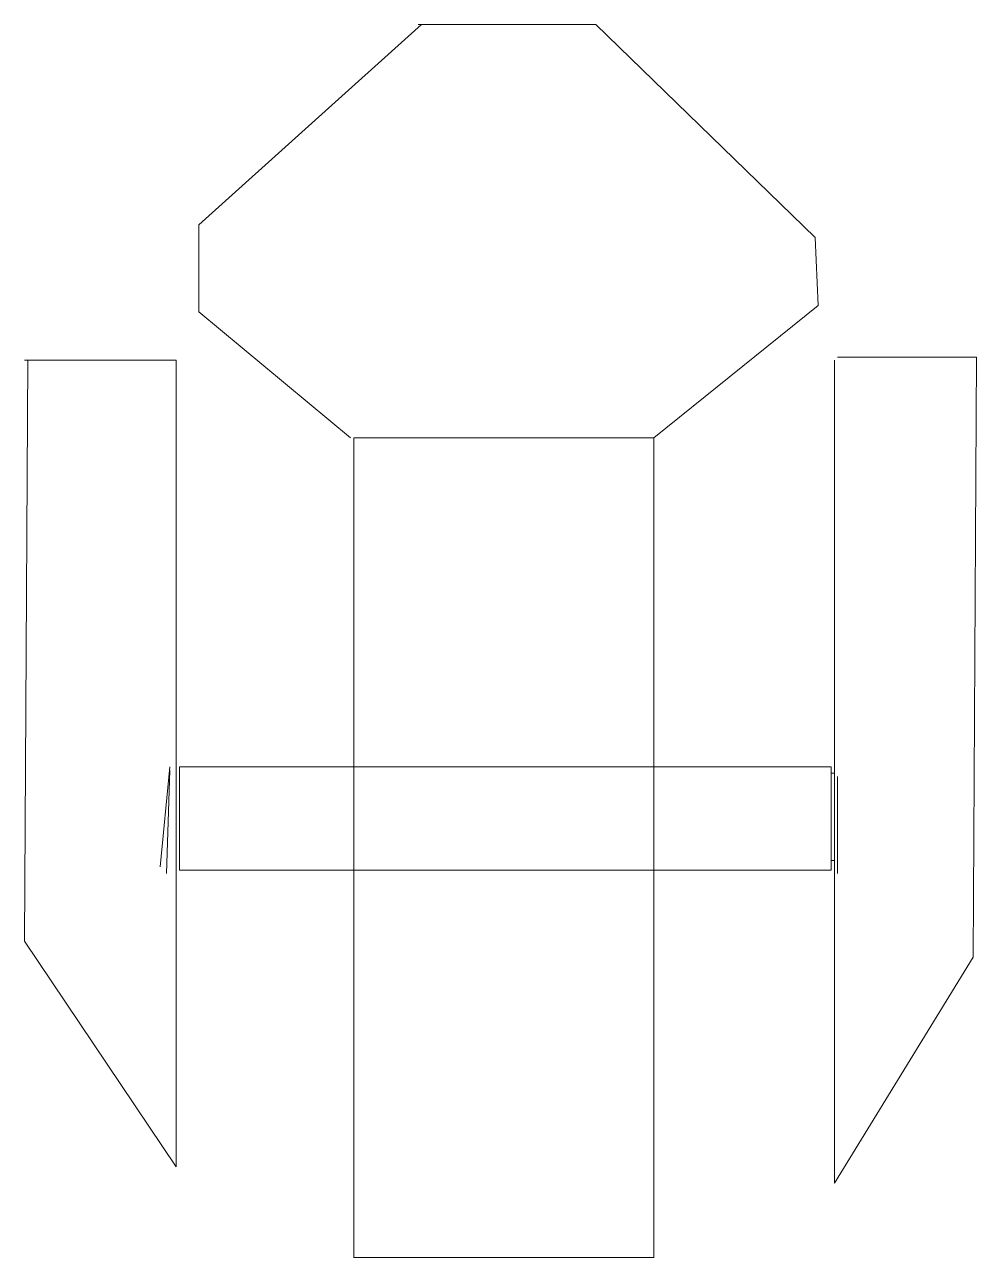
# Model space of a CAD drawing. Header units: metres. Extents: x -37 to 36.8, y -47.8 to 47.8.
import ezdxf

# ---------------------------------------------------------------- set-up
doc = ezdxf.new("R2010")
doc.units = ezdxf.units.M
doc.layers.get('0').update_dxf_attribs({"linetype": 'CONTINUOUS', "lineweight": 0})

msp = doc.modelspace()

# ---------------------------------------------------------------- linework, layer by layer
for p, q in [((-6.25, 47.75), (-23.5, 32.25)), ((-6.5, 47.75), (7.25, 47.75)), ((7.25, 47.75), (24.25, 31.25)), ((-23.5, 32.25), (-23.5, 25.5)), ((24.25, 31.25), (24.5, 26)), ((24.5, 26), (11.75, 15.75)), ((-23.5, 25.5), (-11.75, 15.75)), ((26, 22), (36.75, 22)), ((36.75, 22), (36.5, -24.5)), ((-37, 21.75), (-25.25, 21.75)), ((-37, -23.25), (-36.75, 21.75)), ((-25.25, 21.75), (-25.25, -40.75)), ((25.75, -42), (25.75, 21.75)), ((-11.5, 15.75), (11.75, 15.75)), ((-11.5, -47.75), (-11.5, 15.75)), ((11.75, 15.75), (11.75, -47.75)), ((-26.5, -17.5), (-25.75, -9.75)), ((-25.75, -10), (-26, -18)), ((-25, -9.75), (25.5, -9.75)), ((-25, -17.75), (-25, -9.75)), ((25.5, -9.75), (25.5, -17.75)), ((25.5, -10.25), (25.75, -10.25)), ((25.5, -17), (25.5, -10.25)), ((25.75, -10.25), (25.75, -17)), ((26, -18), (26, -10.5)), ((25.75, -17), (25.5, -17)), ((25.5, -17.75), (-25, -17.75)), ((-25.25, -40.75), (-37, -23.25)), ((36.5, -24.5), (25.75, -42)), ((11.75, -47.75), (-11.5, -47.75))]:
    msp.add_line(p, q)

doc.saveas('drawing.dxf')
